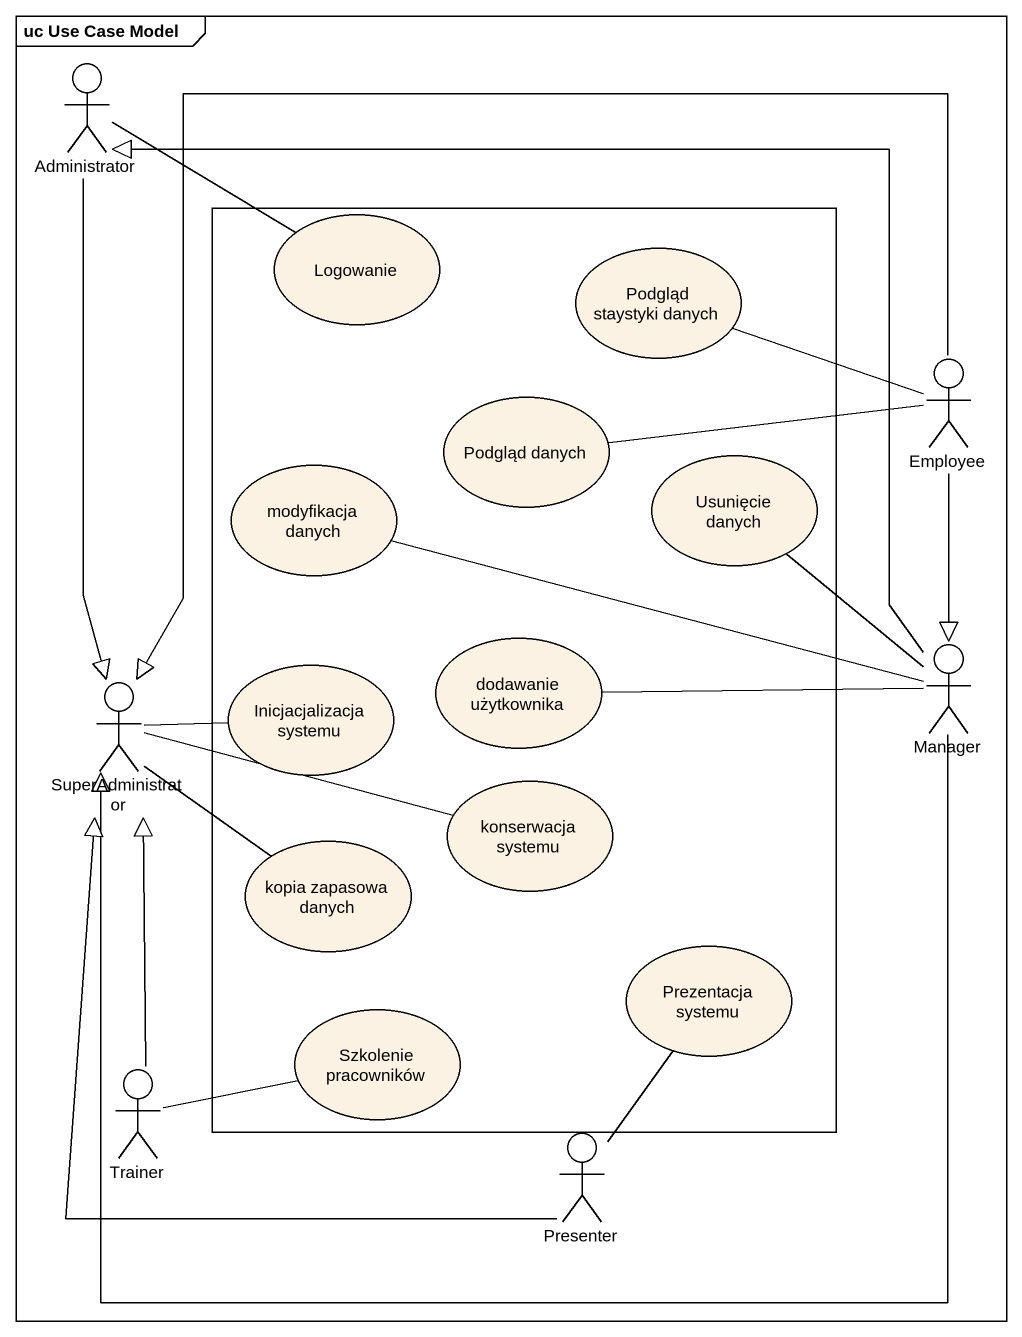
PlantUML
@startuml
mainframe uc Use Case Model
actor Administrator
rectangle " " as rectangle1 {
  usecase Logowanie
  usecase "Podgląd staystyki danych" as Podgląd_staystyki_danych
  usecase "Podgląd danych" as Podgląd_danych
  usecase "modyfikacja danych" as modyfikacja_danych
  usecase "Usunięcie danych" as Usunięcie_danych
  usecase "Inicjacjalizacja systemu" as Inicjacjalizacja_systemu
  usecase "dodawanie użytkownika" as dodawanie_użytkownika
  usecase "konserwacja systemu" as konserwacja_systemu
  usecase "kopia zapasowa danych" as kopia_zapasowa_danych
  usecase "Prezentacja systemu" as Prezentacja_systemu
  usecase "Szkolenie pracowników" as Szkolenie_pracowników
}
actor Employee
actor SuperAdministrator
actor Manager
actor Trainer
actor Presenter
Administrator -right- Logowanie
Administrator --|> SuperAdministrator
Employee -left- Podgląd_staystyki_danych
Employee -left- Podgląd_danych
Employee -left-|> SuperAdministrator
Employee --|> Manager
SuperAdministrator -right- Inicjacjalizacja_systemu
SuperAdministrator -right- konserwacja_systemu
SuperAdministrator -- kopia_zapasowa_danych
Manager -up-|> Administrator
Manager -left- modyfikacja_danych
Manager -up- Usunięcie_danych
Manager -left-|> SuperAdministrator
Manager -left- dodawanie_użytkownika
Trainer -up-|> SuperAdministrator
Trainer -right- Szkolenie_pracowników
Presenter -up-|> SuperAdministrator
Presenter -up- Prezentacja_systemu
@enduml
